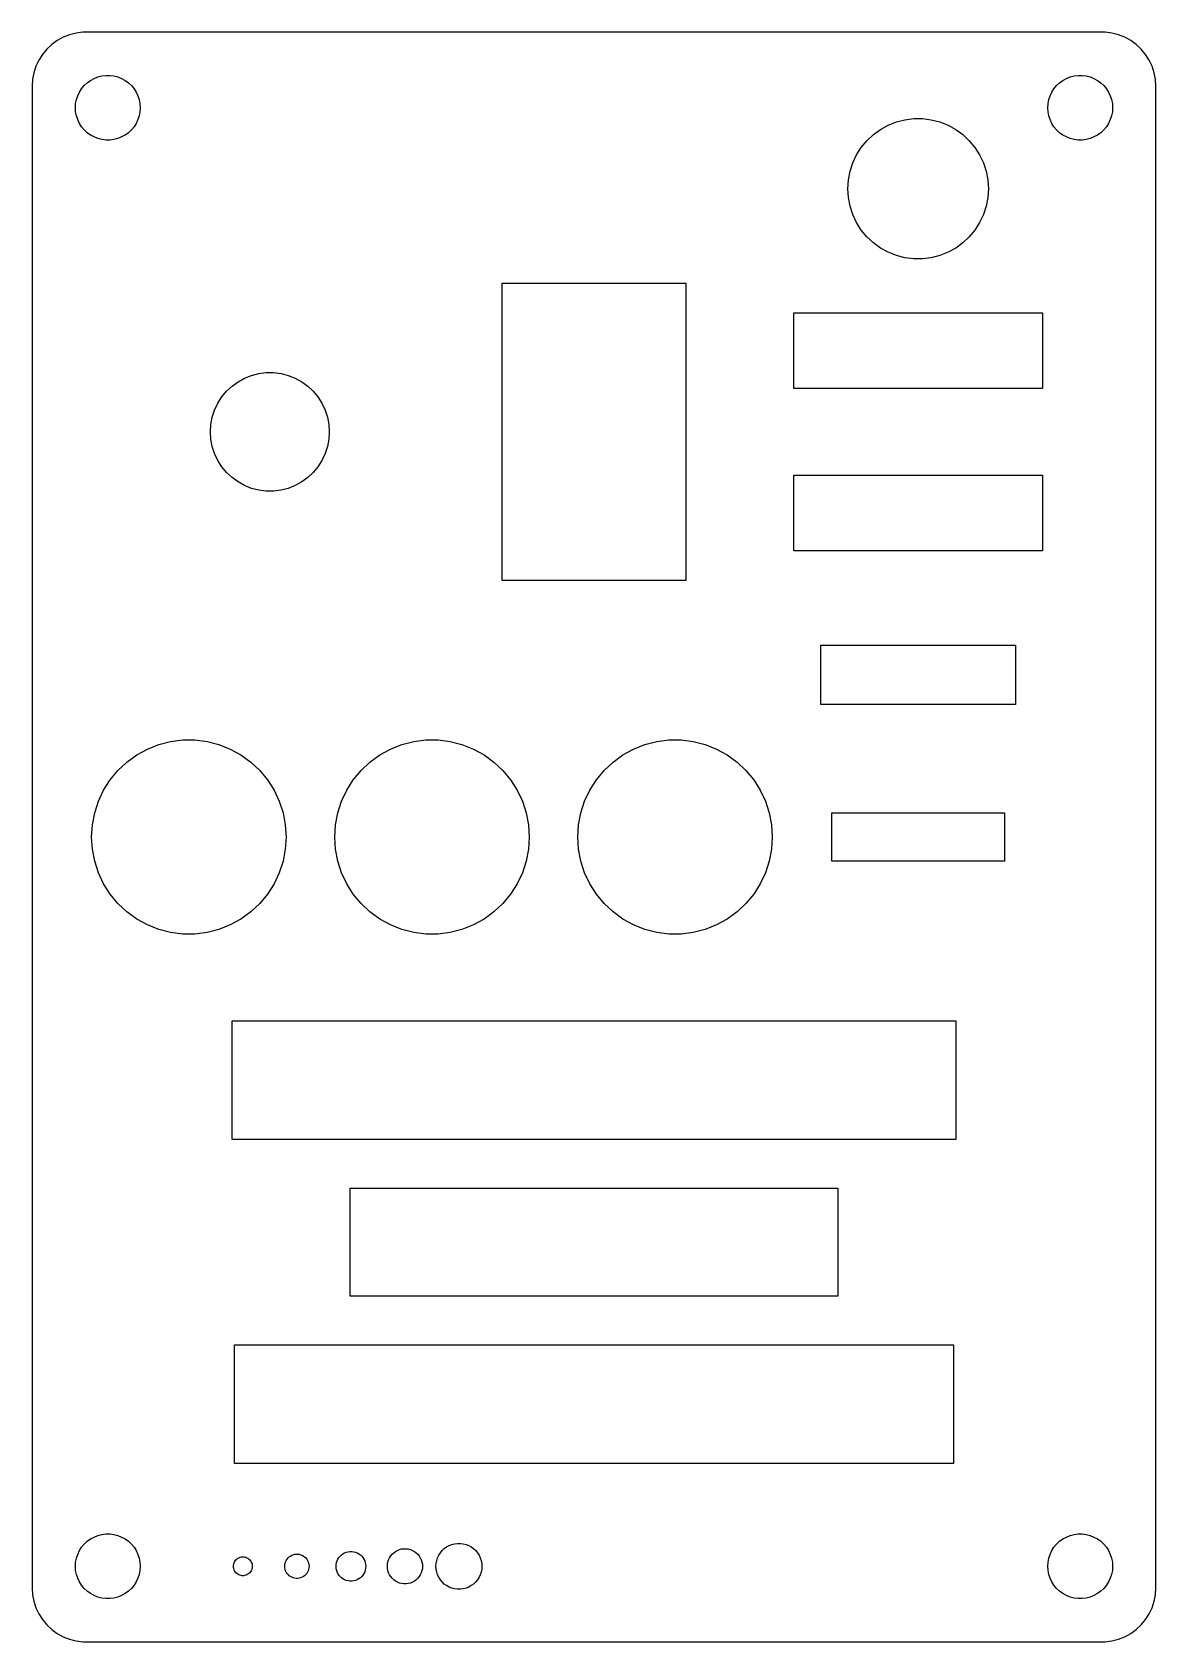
# Model space of a CAD drawing. Header units: metres. Extents: x -52 to 52, y -74 to 3413.
# Drawn here: x -52 to 52, y 3264.5 to 3413.5 of the extents above; entities that cross this region are included whole.
import ezdxf

# ---------------------------------------------------------------- set-up
doc = ezdxf.new("R2010")
doc.units = ezdxf.units.M

msp = doc.modelspace()

# ---------------------------------------------------------------- linework, layer by layer
for p, q in [((-48.5451, 3413.26), (-49.1289, 3413.02)), ((-47.9369, 3413.41), (-48.5451, 3413.26)), ((-47.3139, 3413.49), (-47.9369, 3413.41)), ((47.3139, 3413.49), (-47.3139, 3413.49)), ((47.9369, 3413.41), (47.3139, 3413.49)), ((48.5451, 3413.26), (47.9369, 3413.41)), ((49.1289, 3413.02), (48.5451, 3413.26)), ((-50.6448, 3411.92), (-51.0451, 3411.44)), ((-50.1871, 3412.35), (-50.6448, 3411.92)), ((-49.6791, 3412.72), (-50.1871, 3412.35)), ((-49.1289, 3413.02), (-49.6791, 3412.72)), ((49.6791, 3412.72), (49.1289, 3413.02)), ((50.1871, 3412.35), (49.6791, 3412.72)), ((50.6448, 3411.92), (50.1871, 3412.35)), ((51.0451, 3411.44), (50.6448, 3411.92)), ((-51.6489, 3410.34), (-51.8429, 3409.74)), ((-51.3815, 3410.91), (-51.6489, 3410.34)), ((-51.0451, 3411.44), (-51.3815, 3410.91)), ((51.3815, 3410.91), (51.0451, 3411.44)), ((51.6489, 3410.34), (51.3815, 3410.91)), ((51.8429, 3409.74), (51.6489, 3410.34)), ((-51.9606, 3409.13), (-52, 3408.5)), ((-51.8429, 3409.74), (-51.9606, 3409.13)), ((-47.1869, 3408.55), (-46.9123, 3408.81)), ((-46.9123, 3408.81), (-46.6075, 3409.03)), ((-46.6075, 3409.03), (-46.2773, 3409.21)), ((-46.2773, 3409.21), (-45.927, 3409.35)), ((-45.927, 3409.35), (-45.5621, 3409.45)), ((-45.5621, 3409.45), (-45.1884, 3409.49)), ((-45.1884, 3409.49), (-44.8116, 3409.49)), ((-44.8116, 3409.49), (-44.4379, 3409.45)), ((-44.4379, 3409.45), (-44.0729, 3409.35)), ((-44.0729, 3409.35), (-43.7227, 3409.21)), ((-43.7227, 3409.21), (-43.3925, 3409.03)), ((-43.3925, 3409.03), (-43.0877, 3408.81)), ((-43.0877, 3408.81), (-42.8131, 3408.55)), ((42.8131, 3408.55), (43.0877, 3408.81)), ((43.0877, 3408.81), (43.3925, 3409.03)), ((43.3925, 3409.03), (43.7227, 3409.21)), ((43.7227, 3409.21), (44.0729, 3409.35)), ((44.0729, 3409.35), (44.4379, 3409.45)), ((44.4379, 3409.45), (44.8116, 3409.49)), ((44.8116, 3409.49), (45.1884, 3409.49)), ((45.1884, 3409.49), (45.5621, 3409.45)), ((45.5621, 3409.45), (45.927, 3409.35)), ((45.927, 3409.35), (46.2773, 3409.21)), ((46.2773, 3409.21), (46.6075, 3409.03)), ((46.6075, 3409.03), (46.9123, 3408.81)), ((46.9123, 3408.81), (47.1869, 3408.55)), ((51.9606, 3409.13), (51.8429, 3409.74)), ((52, 3408.5), (51.9606, 3409.13)), ((-52, 3408.5), (-52, 3269.5)), ((-47.9763, 3406.88), (-47.9057, 3407.25)), ((-47.9057, 3407.25), (-47.7893, 3407.6)), ((-47.7893, 3407.6), (-47.6289, 3407.95)), ((-47.6289, 3407.95), (-47.427, 3408.26)), ((-47.427, 3408.26), (-47.1869, 3408.55)), ((-42.8131, 3408.55), (-42.5729, 3408.26)), ((-42.5729, 3408.26), (-42.3711, 3407.95)), ((-42.3711, 3407.95), (-42.2107, 3407.6)), ((-42.2107, 3407.6), (-42.0942, 3407.25)), ((-42.0942, 3407.25), (-42.0237, 3406.88)), ((42.0237, 3406.88), (42.0942, 3407.25)), ((42.0942, 3407.25), (42.2107, 3407.6)), ((42.2107, 3407.6), (42.3711, 3407.95)), ((42.3711, 3407.95), (42.5729, 3408.26)), ((42.5729, 3408.26), (42.8131, 3408.55)), ((47.1869, 3408.55), (47.427, 3408.26)), ((47.427, 3408.26), (47.6289, 3407.95)), ((47.6289, 3407.95), (47.7893, 3407.6)), ((47.7893, 3407.6), (47.9057, 3407.25)), ((47.9057, 3407.25), (47.9763, 3406.88)), ((52, 3269.5), (52, 3408.5)), ((-48, 3406.5), (-47.9763, 3406.88)), ((-47.9763, 3406.12), (-48, 3406.5)), ((-47.9057, 3405.75), (-47.9763, 3406.12)), ((-47.7893, 3405.4), (-47.9057, 3405.75)), ((-42.0942, 3405.75), (-42.2107, 3405.4)), ((-42.0237, 3406.12), (-42.0942, 3405.75)), ((-42.0237, 3406.88), (-42, 3406.5)), ((-42, 3406.5), (-42.0237, 3406.12)), ((42, 3406.5), (42.0237, 3406.88)), ((42.0237, 3406.12), (42, 3406.5)), ((42.0942, 3405.75), (42.0237, 3406.12)), ((42.2107, 3405.4), (42.0942, 3405.75)), ((47.9057, 3405.75), (47.7893, 3405.4)), ((47.9763, 3406.12), (47.9057, 3405.75)), ((47.9763, 3406.88), (48, 3406.5)), ((48, 3406.5), (47.9763, 3406.12)), ((-47.6289, 3405.05), (-47.7893, 3405.4)), ((-47.427, 3404.74), (-47.6289, 3405.05)), ((-47.1869, 3404.45), (-47.427, 3404.74)), ((-46.9123, 3404.19), (-47.1869, 3404.45)), ((-42.8131, 3404.45), (-43.0877, 3404.19)), ((-42.5729, 3404.74), (-42.8131, 3404.45)), ((-42.3711, 3405.05), (-42.5729, 3404.74)), ((-42.2107, 3405.4), (-42.3711, 3405.05)), ((25.8567, 3404.01), (26.5171, 3404.49)), ((26.5171, 3404.49), (27.2324, 3404.88)), ((27.2324, 3404.88), (27.9914, 3405.18)), ((27.9914, 3405.18), (28.782, 3405.38)), ((28.782, 3405.38), (29.5919, 3405.49)), ((29.5919, 3405.49), (30.4081, 3405.49)), ((30.4081, 3405.49), (31.218, 3405.38)), ((31.218, 3405.38), (32.0086, 3405.18)), ((32.0086, 3405.18), (32.7676, 3404.88)), ((32.7676, 3404.88), (33.4829, 3404.49)), ((33.4829, 3404.49), (34.1432, 3404.01)), ((42.3711, 3405.05), (42.2107, 3405.4)), ((42.5729, 3404.74), (42.3711, 3405.05)), ((42.8131, 3404.45), (42.5729, 3404.74)), ((43.0877, 3404.19), (42.8131, 3404.45)), ((47.1869, 3404.45), (46.9123, 3404.19)), ((47.427, 3404.74), (47.1869, 3404.45)), ((47.6289, 3405.05), (47.427, 3404.74)), ((47.7893, 3405.4), (47.6289, 3405.05)), ((-46.6075, 3403.97), (-46.9123, 3404.19)), ((-46.2773, 3403.79), (-46.6075, 3403.97)), ((-45.927, 3403.65), (-46.2773, 3403.79)), ((-45.5621, 3403.55), (-45.927, 3403.65)), ((-45.1884, 3403.51), (-45.5621, 3403.55)), ((-44.8116, 3403.51), (-45.1884, 3403.51)), ((-44.4379, 3403.55), (-44.8116, 3403.51)), ((-44.0729, 3403.65), (-44.4379, 3403.55)), ((-43.7227, 3403.79), (-44.0729, 3403.65)), ((-43.3925, 3403.97), (-43.7227, 3403.79)), ((-43.0877, 3404.19), (-43.3925, 3403.97)), ((24.304, 3402.13), (24.7414, 3402.82)), ((24.7414, 3402.82), (25.2617, 3403.45)), ((25.2617, 3403.45), (25.8567, 3404.01)), ((34.1432, 3404.01), (34.7383, 3403.45)), ((34.7383, 3403.45), (35.2586, 3402.82)), ((35.2586, 3402.82), (35.696, 3402.13)), ((43.3925, 3403.97), (43.0877, 3404.19)), ((43.7227, 3403.79), (43.3925, 3403.97)), ((44.0729, 3403.65), (43.7227, 3403.79)), ((44.4379, 3403.55), (44.0729, 3403.65)), ((44.8116, 3403.51), (44.4379, 3403.55)), ((45.1884, 3403.51), (44.8116, 3403.51)), ((45.5621, 3403.55), (45.1884, 3403.51)), ((45.927, 3403.65), (45.5621, 3403.55)), ((46.2773, 3403.79), (45.927, 3403.65)), ((46.6075, 3403.97), (46.2773, 3403.79)), ((46.9123, 3404.19), (46.6075, 3403.97)), ((23.7042, 3400.62), (23.9565, 3401.39)), ((23.9565, 3401.39), (24.304, 3402.13)), ((35.696, 3402.13), (36.0435, 3401.39)), ((36.0435, 3401.39), (36.2958, 3400.62)), ((23.5, 3399), (23.5513, 3399.81)), ((23.5513, 3399.81), (23.7042, 3400.62)), ((36.2958, 3400.62), (36.4487, 3399.81)), ((36.4487, 3399.81), (36.5, 3399)), ((23.5513, 3398.19), (23.5, 3399)), ((36.5, 3399), (36.4487, 3398.19)), ((23.7042, 3397.38), (23.5513, 3398.19)), ((23.9565, 3396.61), (23.7042, 3397.38)), ((36.2958, 3397.38), (36.0435, 3396.61)), ((36.4487, 3398.19), (36.2958, 3397.38)), ((24.304, 3395.87), (23.9565, 3396.61)), ((24.7414, 3395.18), (24.304, 3395.87)), ((35.696, 3395.87), (35.2586, 3395.18)), ((36.0435, 3396.61), (35.696, 3395.87)), ((25.2617, 3394.55), (24.7414, 3395.18)), ((25.8567, 3393.99), (25.2617, 3394.55)), ((26.5171, 3393.51), (25.8567, 3393.99)), ((34.1432, 3393.99), (33.4829, 3393.51)), ((34.7383, 3394.55), (34.1432, 3393.99)), ((35.2586, 3395.18), (34.7383, 3394.55)), ((27.2324, 3393.12), (26.5171, 3393.51)), ((27.9914, 3392.82), (27.2324, 3393.12)), ((28.782, 3392.62), (27.9914, 3392.82)), ((29.5919, 3392.51), (28.782, 3392.62)), ((30.4081, 3392.51), (29.5919, 3392.51)), ((31.218, 3392.62), (30.4081, 3392.51)), ((32.0086, 3392.82), (31.218, 3392.62)), ((32.7676, 3393.12), (32.0086, 3392.82)), ((33.4829, 3393.51), (32.7676, 3393.12)), ((-8.5, 3362.75), (-8.5, 3390.25)), ((-8.5, 3390.25), (8.5, 3390.25)), ((8.5, 3390.25), (8.5, 3362.75)), ((18.5, 3380.5), (18.5, 3387.5)), ((18.5, 3387.5), (41.5, 3387.5)), ((41.5, 3387.5), (41.5, 3380.5)), ((-31.6996, 3381.73), (-31.0306, 3381.9)), ((-31.0306, 3381.9), (-30.3453, 3381.99)), ((-30.3453, 3381.99), (-29.6546, 3381.99)), ((-29.6546, 3381.99), (-28.9694, 3381.9)), ((-28.9694, 3381.9), (-28.3004, 3381.73)), ((-34.0093, 3380.26), (-33.5058, 3380.74)), ((-33.5058, 3380.74), (-32.947, 3381.14)), ((-32.947, 3381.14), (-32.3418, 3381.48)), ((-32.3418, 3381.48), (-31.6996, 3381.73)), ((-28.3004, 3381.73), (-27.6582, 3381.48)), ((-27.6582, 3381.48), (-27.0529, 3381.14)), ((-27.0529, 3381.14), (-26.4942, 3380.74)), ((-26.4942, 3380.74), (-25.9907, 3380.26)), ((41.5, 3380.5), (18.5, 3380.5)), ((-35.1138, 3378.52), (-34.8197, 3379.15)), ((-34.8197, 3379.15), (-34.4496, 3379.73)), ((-34.4496, 3379.73), (-34.0093, 3380.26)), ((-25.9907, 3380.26), (-25.5504, 3379.73)), ((-25.5504, 3379.73), (-25.1803, 3379.15)), ((-25.1803, 3379.15), (-24.8862, 3378.52)), ((-35.4566, 3377.19), (-35.3272, 3377.87)), ((-35.3272, 3377.87), (-35.1138, 3378.52)), ((-24.8862, 3378.52), (-24.6728, 3377.87)), ((-24.6728, 3377.87), (-24.5434, 3377.19)), ((-35.5, 3376.5), (-35.4566, 3377.19)), ((-35.4566, 3375.81), (-35.5, 3376.5)), ((-24.5434, 3377.19), (-24.5, 3376.5)), ((-24.5, 3376.5), (-24.5434, 3375.81)), ((-35.3272, 3375.13), (-35.4566, 3375.81)), ((-35.1138, 3374.48), (-35.3272, 3375.13)), ((-34.8197, 3373.85), (-35.1138, 3374.48)), ((-24.8862, 3374.48), (-25.1803, 3373.85)), ((-24.6728, 3375.13), (-24.8862, 3374.48)), ((-24.5434, 3375.81), (-24.6728, 3375.13)), ((-34.4496, 3373.27), (-34.8197, 3373.85)), ((-34.0093, 3372.73), (-34.4496, 3373.27)), ((-25.5504, 3373.27), (-25.9907, 3372.73)), ((-25.1803, 3373.85), (-25.5504, 3373.27)), ((-33.5058, 3372.26), (-34.0093, 3372.73)), ((-32.947, 3371.86), (-33.5058, 3372.26)), ((-32.3418, 3371.52), (-32.947, 3371.86)), ((-31.6996, 3371.27), (-32.3418, 3371.52)), ((-27.6582, 3371.52), (-28.3004, 3371.27)), ((-27.0529, 3371.86), (-27.6582, 3371.52)), ((-26.4942, 3372.26), (-27.0529, 3371.86)), ((-25.9907, 3372.73), (-26.4942, 3372.26)), ((18.5, 3365.5), (18.5, 3372.5)), ((18.5, 3372.5), (41.5, 3372.5)), ((41.5, 3372.5), (41.5, 3365.5)), ((-31.0306, 3371.1), (-31.6996, 3371.27)), ((-30.3453, 3371.01), (-31.0306, 3371.1)), ((-29.6546, 3371.01), (-30.3453, 3371.01)), ((-28.9694, 3371.1), (-29.6546, 3371.01)), ((-28.3004, 3371.27), (-28.9694, 3371.1)), ((41.5, 3365.5), (18.5, 3365.5)), ((8.5, 3362.75), (-8.5, 3362.75)), ((21, 3351.25), (21, 3356.75)), ((21, 3356.75), (39, 3356.75)), ((39, 3356.75), (39, 3351.25)), ((39, 3351.25), (21, 3351.25)), ((-40.2811, 3347.56), (-39.1864, 3347.84)), ((-39.1864, 3347.84), (-38.0651, 3347.98)), ((-38.0651, 3347.98), (-36.9349, 3347.98)), ((-36.9349, 3347.98), (-35.8136, 3347.84)), ((-35.8136, 3347.84), (-34.7188, 3347.56)), ((-17.7811, 3347.56), (-16.6864, 3347.84)), ((-16.6864, 3347.84), (-15.5651, 3347.98)), ((-15.5651, 3347.98), (-14.4349, 3347.98)), ((-14.4349, 3347.98), (-13.3136, 3347.84)), ((-13.3136, 3347.84), (-12.2188, 3347.56)), ((4.71884, 3347.56), (5.81357, 3347.84)), ((5.81357, 3347.84), (6.93488, 3347.98)), ((6.93488, 3347.98), (8.06511, 3347.98)), ((8.06511, 3347.98), (9.18642, 3347.84)), ((9.18642, 3347.84), (10.2811, 3347.56)), ((-43.2368, 3345.93), (-42.3224, 3346.6)), ((-42.3224, 3346.6), (-41.332, 3347.14)), ((-41.332, 3347.14), (-40.2811, 3347.56)), ((-34.7188, 3347.56), (-33.668, 3347.14)), ((-33.668, 3347.14), (-32.6776, 3346.6)), ((-32.6776, 3346.6), (-31.7632, 3345.93)), ((-20.7368, 3345.93), (-19.8224, 3346.6)), ((-19.8224, 3346.6), (-18.832, 3347.14)), ((-18.832, 3347.14), (-17.7811, 3347.56)), ((-12.2188, 3347.56), (-11.168, 3347.14)), ((-11.168, 3347.14), (-10.1776, 3346.6)), ((-10.1776, 3346.6), (-9.26318, 3345.93)), ((1.76318, 3345.93), (2.67755, 3346.6)), ((2.67755, 3346.6), (3.66798, 3347.14)), ((3.66798, 3347.14), (4.71884, 3347.56)), ((10.2811, 3347.56), (11.332, 3347.14)), ((11.332, 3347.14), (12.3224, 3346.6)), ((12.3224, 3346.6), (13.2368, 3345.93)), ((-44.7811, 3344.29), (-44.0607, 3345.16)), ((-44.0607, 3345.16), (-43.2368, 3345.93)), ((-31.7632, 3345.93), (-30.9393, 3345.16)), ((-30.9393, 3345.16), (-30.2188, 3344.29)), ((-22.2811, 3344.29), (-21.5607, 3345.16)), ((-21.5607, 3345.16), (-20.7368, 3345.93)), ((-9.26318, 3345.93), (-8.43927, 3345.16)), ((-8.43927, 3345.16), (-7.71884, 3344.29)), ((0.21884, 3344.29), (0.93927, 3345.16)), ((0.93927, 3345.16), (1.76318, 3345.93)), ((13.2368, 3345.93), (14.0607, 3345.16)), ((14.0607, 3345.16), (14.7811, 3344.29)), ((-45.868, 3342.31), (-45.3867, 3343.34)), ((-45.3867, 3343.34), (-44.7811, 3344.29)), ((-30.2188, 3344.29), (-29.6132, 3343.34)), ((-29.6132, 3343.34), (-29.132, 3342.31)), ((-23.368, 3342.31), (-22.8867, 3343.34)), ((-22.8867, 3343.34), (-22.2811, 3344.29)), ((-7.71884, 3344.29), (-7.11324, 3343.34)), ((-7.11324, 3343.34), (-6.632, 3342.31)), ((-0.86798, 3342.31), (-0.38675, 3343.34)), ((-0.38675, 3343.34), (0.21884, 3344.29)), ((14.7811, 3344.29), (15.3867, 3343.34)), ((15.3867, 3343.34), (15.868, 3342.31)), ((-46.2172, 3341.24), (-45.868, 3342.31)), ((-29.132, 3342.31), (-28.7827, 3341.24)), ((-23.7172, 3341.24), (-23.368, 3342.31)), ((-6.632, 3342.31), (-6.28275, 3341.24)), ((-1.21724, 3341.24), (-0.86798, 3342.31)), ((15.868, 3342.31), (16.2172, 3341.24)), ((-46.429, 3340.13), (-46.2172, 3341.24)), ((-28.7827, 3341.24), (-28.571, 3340.13)), ((-23.929, 3340.13), (-23.7172, 3341.24)), ((-6.28275, 3341.24), (-6.07095, 3340.13)), ((-1.42903, 3340.13), (-1.21724, 3341.24)), ((16.2172, 3341.24), (16.429, 3340.13)), ((22, 3336.75), (22, 3341.25)), ((22, 3341.25), (38, 3341.25)), ((38, 3341.25), (38, 3336.75)), ((-46.5, 3339), (-46.429, 3340.13)), ((-46.429, 3337.87), (-46.5, 3339)), ((-28.571, 3340.13), (-28.5, 3339)), ((-28.5, 3339), (-28.571, 3337.87)), ((-24, 3339), (-23.929, 3340.13)), ((-23.929, 3337.87), (-24, 3339)), ((-6.07095, 3340.13), (-6, 3339)), ((-6, 3339), (-6.07095, 3337.87)), ((-1.5, 3339), (-1.42903, 3340.13)), ((-1.42903, 3337.87), (-1.5, 3339)), ((16.429, 3340.13), (16.5, 3339)), ((16.5, 3339), (16.429, 3337.87)), ((-46.2172, 3336.76), (-46.429, 3337.87)), ((-28.571, 3337.87), (-28.7827, 3336.76)), ((-23.7172, 3336.76), (-23.929, 3337.87)), ((-6.07095, 3337.87), (-6.28275, 3336.76)), ((-1.21724, 3336.76), (-1.42903, 3337.87)), ((16.429, 3337.87), (16.2172, 3336.76)), ((-45.868, 3335.69), (-46.2172, 3336.76)), ((-45.3867, 3334.66), (-45.868, 3335.69)), ((-29.132, 3335.69), (-29.6132, 3334.66)), ((-28.7827, 3336.76), (-29.132, 3335.69)), ((-23.368, 3335.69), (-23.7172, 3336.76)), ((-22.8867, 3334.66), (-23.368, 3335.69)), ((-6.632, 3335.69), (-7.11324, 3334.66)), ((-6.28275, 3336.76), (-6.632, 3335.69)), ((-0.86798, 3335.69), (-1.21724, 3336.76)), ((-0.38675, 3334.66), (-0.86798, 3335.69)), ((15.868, 3335.69), (15.3867, 3334.66)), ((16.2172, 3336.76), (15.868, 3335.69)), ((38, 3336.75), (22, 3336.75)), ((-44.7811, 3333.71), (-45.3867, 3334.66)), ((-29.6132, 3334.66), (-30.2188, 3333.71)), ((-22.2811, 3333.71), (-22.8867, 3334.66)), ((-7.11324, 3334.66), (-7.71884, 3333.71)), ((0.21884, 3333.71), (-0.38675, 3334.66)), ((15.3867, 3334.66), (14.7811, 3333.71)), ((-44.0607, 3332.84), (-44.7811, 3333.71)), ((-43.2368, 3332.07), (-44.0607, 3332.84)), ((-30.9393, 3332.84), (-31.7632, 3332.07)), ((-30.2188, 3333.71), (-30.9393, 3332.84)), ((-21.5607, 3332.84), (-22.2811, 3333.71)), ((-20.7368, 3332.07), (-21.5607, 3332.84)), ((-8.43927, 3332.84), (-9.26318, 3332.07)), ((-7.71884, 3333.71), (-8.43927, 3332.84)), ((0.93927, 3332.84), (0.21884, 3333.71)), ((1.76318, 3332.07), (0.93927, 3332.84)), ((14.0607, 3332.84), (13.2368, 3332.07)), ((14.7811, 3333.71), (14.0607, 3332.84)), ((-42.3224, 3331.4), (-43.2368, 3332.07)), ((-41.332, 3330.86), (-42.3224, 3331.4)), ((-32.6776, 3331.4), (-33.668, 3330.86)), ((-31.7632, 3332.07), (-32.6776, 3331.4)), ((-19.8224, 3331.4), (-20.7368, 3332.07)), ((-18.832, 3330.86), (-19.8224, 3331.4)), ((-10.1776, 3331.4), (-11.168, 3330.86)), ((-9.26318, 3332.07), (-10.1776, 3331.4)), ((2.67755, 3331.4), (1.76318, 3332.07)), ((3.66798, 3330.86), (2.67755, 3331.4)), ((12.3224, 3331.4), (11.332, 3330.86)), ((13.2368, 3332.07), (12.3224, 3331.4)), ((-40.2811, 3330.44), (-41.332, 3330.86)), ((-39.1864, 3330.16), (-40.2811, 3330.44)), ((-38.0651, 3330.02), (-39.1864, 3330.16)), ((-36.9349, 3330.02), (-38.0651, 3330.02)), ((-35.8136, 3330.16), (-36.9349, 3330.02)), ((-34.7188, 3330.44), (-35.8136, 3330.16)), ((-33.668, 3330.86), (-34.7188, 3330.44)), ((-17.7811, 3330.44), (-18.832, 3330.86)), ((-16.6864, 3330.16), (-17.7811, 3330.44)), ((-15.5651, 3330.02), (-16.6864, 3330.16)), ((-14.4349, 3330.02), (-15.5651, 3330.02)), ((-13.3136, 3330.16), (-14.4349, 3330.02)), ((-12.2188, 3330.44), (-13.3136, 3330.16)), ((-11.168, 3330.86), (-12.2188, 3330.44)), ((4.71884, 3330.44), (3.66798, 3330.86)), ((5.81357, 3330.16), (4.71884, 3330.44)), ((6.93488, 3330.02), (5.81357, 3330.16)), ((8.06511, 3330.02), (6.93488, 3330.02)), ((9.18642, 3330.16), (8.06511, 3330.02)), ((10.2811, 3330.44), (9.18642, 3330.16)), ((11.332, 3330.86), (10.2811, 3330.44)), ((-33.4889, 3311), (-33.4889, 3322)), ((-33.4889, 3322), (33.4889, 3322)), ((33.4889, 3322), (33.4889, 3311)), ((33.4889, 3311), (-33.4889, 3311)), ((-22.5769, 3296.5), (-22.5769, 3306.5)), ((-22.5769, 3306.5), (22.5769, 3306.5)), ((22.5769, 3306.5), (22.5769, 3296.5)), ((22.5769, 3296.5), (-22.5769, 3296.5)), ((-33.27, 3281), (-33.27, 3292)), ((-33.27, 3292), (33.27, 3292)), ((33.27, 3292), (33.27, 3281)), ((33.27, 3281), (-33.27, 3281)), ((-47.6289, 3272.95), (-47.427, 3273.26)), ((-47.427, 3273.26), (-47.1869, 3273.55)), ((-47.1869, 3273.55), (-46.9123, 3273.81)), ((-46.9123, 3273.81), (-46.6075, 3274.03)), ((-46.6075, 3274.03), (-46.2773, 3274.21)), ((-46.2773, 3274.21), (-45.927, 3274.35)), ((-45.927, 3274.35), (-45.5621, 3274.45)), ((-45.5621, 3274.45), (-45.1884, 3274.49)), ((-45.1884, 3274.49), (-44.8116, 3274.49)), ((-44.8116, 3274.49), (-44.4379, 3274.45)), ((-44.4379, 3274.45), (-44.0729, 3274.35)), ((-44.0729, 3274.35), (-43.7227, 3274.21)), ((-43.7227, 3274.21), (-43.3925, 3274.03)), ((-43.3925, 3274.03), (-43.0877, 3273.81)), ((-43.0877, 3273.81), (-42.8131, 3273.55)), ((-42.8131, 3273.55), (-42.5729, 3273.26)), ((-42.5729, 3273.26), (-42.3711, 3272.95)), ((-18.0022, 3273.05), (-17.8045, 3273.1)), ((-17.8045, 3273.1), (-17.602, 3273.12)), ((-17.602, 3273.12), (-17.398, 3273.12)), ((-17.398, 3273.12), (-17.1955, 3273.1)), ((-17.1955, 3273.1), (-16.9978, 3273.05)), ((-14.0491, 3272.95), (-13.8545, 3273.14)), ((-13.8545, 3273.14), (-13.6386, 3273.29)), ((-13.6386, 3273.29), (-13.4048, 3273.42)), ((-13.4048, 3273.42), (-13.1566, 3273.52)), ((-13.1566, 3273.52), (-12.8982, 3273.59)), ((-12.8982, 3273.59), (-12.6334, 3273.62)), ((-12.6334, 3273.62), (-12.3666, 3273.62)), ((-12.3666, 3273.62), (-12.1018, 3273.59)), ((-12.1018, 3273.59), (-11.8433, 3273.52)), ((-11.8433, 3273.52), (-11.5952, 3273.42)), ((-11.5952, 3273.42), (-11.3614, 3273.29)), ((-11.3614, 3273.29), (-11.1455, 3273.14)), ((-11.1455, 3273.14), (-10.9509, 3272.95)), ((42.3711, 3272.95), (42.5729, 3273.26)), ((42.5729, 3273.26), (42.8131, 3273.55)), ((42.8131, 3273.55), (43.0877, 3273.81)), ((43.0877, 3273.81), (43.3925, 3274.03)), ((43.3925, 3274.03), (43.7227, 3274.21)), ((43.7227, 3274.21), (44.0729, 3274.35)), ((44.0729, 3274.35), (44.4379, 3274.45)), ((44.4379, 3274.45), (44.8116, 3274.49)), ((44.8116, 3274.49), (45.1884, 3274.49)), ((45.1884, 3274.49), (45.5621, 3274.45)), ((45.5621, 3274.45), (45.927, 3274.35)), ((45.927, 3274.35), (46.2773, 3274.21)), ((46.2773, 3274.21), (46.6075, 3274.03)), ((46.6075, 3274.03), (46.9123, 3273.81)), ((46.9123, 3273.81), (47.1869, 3273.55)), ((47.1869, 3273.55), (47.427, 3273.26)), ((47.427, 3273.26), (47.6289, 3272.95)), ((-48, 3271.5), (-47.9763, 3271.88)), ((-47.9763, 3271.88), (-47.9057, 3272.25)), ((-47.9057, 3272.25), (-47.7893, 3272.6)), ((-47.7893, 3272.6), (-47.6289, 3272.95)), ((-42.3711, 3272.95), (-42.2107, 3272.6)), ((-42.2107, 3272.6), (-42.0942, 3272.25)), ((-42.0942, 3272.25), (-42.0237, 3271.88)), ((-42.0237, 3271.88), (-42, 3271.5)), ((-33.375, 3271.5), (-33.3681, 3271.61)), ((-33.3681, 3271.61), (-33.3475, 3271.72)), ((-33.3475, 3271.72), (-33.3136, 3271.82)), ((-33.3136, 3271.82), (-33.2668, 3271.92)), ((-33.2668, 3271.92), (-33.2079, 3272.01)), ((-33.2079, 3272.01), (-33.1378, 3272.1)), ((-33.1378, 3272.1), (-33.0577, 3272.17)), ((-33.0577, 3272.17), (-32.9688, 3272.24)), ((-32.9688, 3272.24), (-32.8726, 3272.29)), ((-32.8726, 3272.29), (-32.7704, 3272.33)), ((-32.7704, 3272.33), (-32.664, 3272.36)), ((-32.664, 3272.36), (-32.5549, 3272.37)), ((-32.5549, 3272.37), (-32.4451, 3272.37)), ((-32.4451, 3272.37), (-32.336, 3272.36)), ((-32.336, 3272.36), (-32.2296, 3272.33)), ((-32.2296, 3272.33), (-32.1274, 3272.29)), ((-32.1274, 3272.29), (-32.0311, 3272.24)), ((-32.0311, 3272.24), (-31.9422, 3272.17)), ((-31.9422, 3272.17), (-31.8622, 3272.1)), ((-31.8622, 3272.1), (-31.7921, 3272.01)), ((-31.7921, 3272.01), (-31.7332, 3271.92)), ((-31.7332, 3271.92), (-31.6864, 3271.82)), ((-31.6864, 3271.82), (-31.6525, 3271.72)), ((-31.6525, 3271.72), (-31.6319, 3271.61)), ((-31.6319, 3271.61), (-31.625, 3271.5)), ((-28.625, 3271.5), (-28.6161, 3271.64)), ((-28.6161, 3271.64), (-28.5896, 3271.78)), ((-28.5896, 3271.78), (-28.546, 3271.91)), ((-28.546, 3271.91), (-28.4858, 3272.04)), ((-28.4858, 3272.04), (-28.4101, 3272.16)), ((-28.4101, 3272.16), (-28.3201, 3272.27)), ((-28.3201, 3272.27), (-28.2171, 3272.37)), ((-28.2171, 3272.37), (-28.1028, 3272.45)), ((-28.1028, 3272.45), (-27.979, 3272.52)), ((-27.979, 3272.52), (-27.8476, 3272.57)), ((-27.8476, 3272.57), (-27.7108, 3272.61)), ((-27.7108, 3272.61), (-27.5706, 3272.62)), ((-27.5706, 3272.62), (-27.4294, 3272.62)), ((-27.4294, 3272.62), (-27.2892, 3272.61)), ((-27.2892, 3272.61), (-27.1523, 3272.57)), ((-27.1523, 3272.57), (-27.021, 3272.52)), ((-27.021, 3272.52), (-26.8972, 3272.45)), ((-26.8972, 3272.45), (-26.7829, 3272.37)), ((-26.7829, 3272.37), (-26.6799, 3272.27)), ((-26.6799, 3272.27), (-26.5898, 3272.16)), ((-26.5898, 3272.16), (-26.5141, 3272.04)), ((-26.5141, 3272.04), (-26.454, 3271.91)), ((-26.454, 3271.91), (-26.4103, 3271.78)), ((-26.4103, 3271.78), (-26.3839, 3271.64)), ((-26.3839, 3271.64), (-26.375, 3271.5)), ((-23.875, 3271.5), (-23.8642, 3271.67)), ((-23.8642, 3271.67), (-23.8318, 3271.84)), ((-23.8318, 3271.84), (-23.7784, 3272.01)), ((-23.7784, 3272.01), (-23.7049, 3272.16)), ((-23.7049, 3272.16), (-23.6124, 3272.31)), ((-23.6124, 3272.31), (-23.5023, 3272.44)), ((-23.5023, 3272.44), (-23.3764, 3272.56)), ((-23.3764, 3272.56), (-23.2368, 3272.66)), ((-23.2368, 3272.66), (-23.0854, 3272.74)), ((-23.0854, 3272.74), (-22.9249, 3272.81)), ((-22.9249, 3272.81), (-22.7576, 3272.85)), ((-22.7576, 3272.85), (-22.5863, 3272.87)), ((-22.5863, 3272.87), (-22.4137, 3272.87)), ((-22.4137, 3272.87), (-22.2423, 3272.85)), ((-22.2423, 3272.85), (-22.0751, 3272.81)), ((-22.0751, 3272.81), (-21.9146, 3272.74)), ((-21.9146, 3272.74), (-21.7632, 3272.66)), ((-21.7632, 3272.66), (-21.6235, 3272.56)), ((-21.6235, 3272.56), (-21.4977, 3272.44)), ((-21.4977, 3272.44), (-21.3876, 3272.31)), ((-21.3876, 3272.31), (-21.2951, 3272.16)), ((-21.2951, 3272.16), (-21.2216, 3272.01)), ((-21.2216, 3272.01), (-21.1682, 3271.84)), ((-21.1682, 3271.84), (-21.1358, 3271.67)), ((-21.1358, 3271.67), (-21.125, 3271.5)), ((-19.125, 3271.5), (-19.1122, 3271.7)), ((-19.1122, 3271.7), (-19.0739, 3271.9)), ((-19.0739, 3271.9), (-19.0109, 3272.1)), ((-19.0109, 3272.1), (-18.924, 3272.28)), ((-18.924, 3272.28), (-18.8147, 3272.46)), ((-18.8147, 3272.46), (-18.6846, 3272.61)), ((-18.6846, 3272.61), (-18.5358, 3272.75)), ((-18.5358, 3272.75), (-18.3707, 3272.87)), ((-18.3707, 3272.87), (-18.1919, 3272.97)), ((-18.1919, 3272.97), (-18.0022, 3273.05)), ((-16.9978, 3273.05), (-16.8081, 3272.97)), ((-16.8081, 3272.97), (-16.6293, 3272.87)), ((-16.6293, 3272.87), (-16.4642, 3272.75)), ((-16.4642, 3272.75), (-16.3154, 3272.61)), ((-16.3154, 3272.61), (-16.1853, 3272.46)), ((-16.1853, 3272.46), (-16.076, 3272.28)), ((-16.076, 3272.28), (-15.9891, 3272.1)), ((-15.9891, 3272.1), (-15.926, 3271.9)), ((-15.926, 3271.9), (-15.8878, 3271.7)), ((-15.8878, 3271.7), (-15.875, 3271.5)), ((-14.625, 3271.5), (-14.6082, 3271.77)), ((-14.6082, 3271.77), (-14.5582, 3272.03)), ((-14.5582, 3272.03), (-14.4758, 3272.28)), ((-14.4758, 3272.28), (-14.3621, 3272.52)), ((-14.3621, 3272.52), (-14.2191, 3272.75)), ((-14.2191, 3272.75), (-14.0491, 3272.95)), ((-10.9509, 3272.95), (-10.7808, 3272.75)), ((-10.7808, 3272.75), (-10.6378, 3272.52)), ((-10.6378, 3272.52), (-10.5242, 3272.28)), ((-10.5242, 3272.28), (-10.4418, 3272.03)), ((-10.4418, 3272.03), (-10.3918, 3271.77)), ((-10.3918, 3271.77), (-10.375, 3271.5)), ((42, 3271.5), (42.0237, 3271.88)), ((42.0237, 3271.88), (42.0942, 3272.25)), ((42.0942, 3272.25), (42.2107, 3272.6)), ((42.2107, 3272.6), (42.3711, 3272.95)), ((47.6289, 3272.95), (47.7893, 3272.6)), ((47.7893, 3272.6), (47.9057, 3272.25)), ((47.9057, 3272.25), (47.9763, 3271.88)), ((47.9763, 3271.88), (48, 3271.5)), ((-47.9763, 3271.12), (-48, 3271.5)), ((-47.9057, 3270.75), (-47.9763, 3271.12)), ((-47.7893, 3270.4), (-47.9057, 3270.75)), ((-47.6289, 3270.05), (-47.7893, 3270.4)), ((-42.2107, 3270.4), (-42.3711, 3270.05)), ((-42.0942, 3270.75), (-42.2107, 3270.4)), ((-42.0237, 3271.12), (-42.0942, 3270.75)), ((-42, 3271.5), (-42.0237, 3271.12)), ((-33.3681, 3271.39), (-33.375, 3271.5)), ((-33.3475, 3271.28), (-33.3681, 3271.39)), ((-33.3136, 3271.18), (-33.3475, 3271.28)), ((-33.2668, 3271.08), (-33.3136, 3271.18)), ((-33.2079, 3270.99), (-33.2668, 3271.08)), ((-33.1378, 3270.9), (-33.2079, 3270.99)), ((-33.0577, 3270.83), (-33.1378, 3270.9)), ((-32.9688, 3270.76), (-33.0577, 3270.83)), ((-32.8726, 3270.71), (-32.9688, 3270.76)), ((-32.7704, 3270.67), (-32.8726, 3270.71)), ((-32.664, 3270.64), (-32.7704, 3270.67)), ((-32.5549, 3270.63), (-32.664, 3270.64)), ((-32.4451, 3270.63), (-32.5549, 3270.63)), ((-32.336, 3270.64), (-32.4451, 3270.63)), ((-32.2296, 3270.67), (-32.336, 3270.64)), ((-32.1274, 3270.71), (-32.2296, 3270.67)), ((-32.0311, 3270.76), (-32.1274, 3270.71)), ((-31.9422, 3270.83), (-32.0311, 3270.76)), ((-31.8622, 3270.9), (-31.9422, 3270.83)), ((-31.7921, 3270.99), (-31.8622, 3270.9)), ((-31.7332, 3271.08), (-31.7921, 3270.99)), ((-31.6864, 3271.18), (-31.7332, 3271.08)), ((-31.6525, 3271.28), (-31.6864, 3271.18)), ((-31.6319, 3271.39), (-31.6525, 3271.28)), ((-31.625, 3271.5), (-31.6319, 3271.39)), ((-28.6161, 3271.36), (-28.625, 3271.5)), ((-28.5896, 3271.22), (-28.6161, 3271.36)), ((-28.546, 3271.09), (-28.5896, 3271.22)), ((-28.4858, 3270.96), (-28.546, 3271.09)), ((-28.4101, 3270.84), (-28.4858, 3270.96)), ((-28.3201, 3270.73), (-28.4101, 3270.84)), ((-28.2171, 3270.63), (-28.3201, 3270.73)), ((-28.1028, 3270.55), (-28.2171, 3270.63)), ((-27.979, 3270.48), (-28.1028, 3270.55)), ((-27.8476, 3270.43), (-27.979, 3270.48)), ((-27.7108, 3270.39), (-27.8476, 3270.43)), ((-27.5706, 3270.38), (-27.7108, 3270.39)), ((-27.4294, 3270.38), (-27.5706, 3270.38)), ((-27.2892, 3270.39), (-27.4294, 3270.38)), ((-27.1523, 3270.43), (-27.2892, 3270.39)), ((-27.021, 3270.48), (-27.1523, 3270.43)), ((-26.8972, 3270.55), (-27.021, 3270.48)), ((-26.7829, 3270.63), (-26.8972, 3270.55)), ((-26.6799, 3270.73), (-26.7829, 3270.63)), ((-26.5898, 3270.84), (-26.6799, 3270.73)), ((-26.5141, 3270.96), (-26.5898, 3270.84)), ((-26.454, 3271.09), (-26.5141, 3270.96)), ((-26.4103, 3271.22), (-26.454, 3271.09)), ((-26.3839, 3271.36), (-26.4103, 3271.22)), ((-26.375, 3271.5), (-26.3839, 3271.36)), ((-23.8642, 3271.33), (-23.875, 3271.5)), ((-23.8318, 3271.16), (-23.8642, 3271.33)), ((-23.7784, 3270.99), (-23.8318, 3271.16)), ((-23.7049, 3270.84), (-23.7784, 3270.99)), ((-23.6124, 3270.69), (-23.7049, 3270.84)), ((-23.5023, 3270.56), (-23.6124, 3270.69)), ((-23.3764, 3270.44), (-23.5023, 3270.56)), ((-23.2368, 3270.34), (-23.3764, 3270.44)), ((-23.0854, 3270.26), (-23.2368, 3270.34)), ((-22.9249, 3270.19), (-23.0854, 3270.26)), ((-22.7576, 3270.15), (-22.9249, 3270.19)), ((-22.5863, 3270.13), (-22.7576, 3270.15)), ((-22.4137, 3270.13), (-22.5863, 3270.13)), ((-22.2423, 3270.15), (-22.4137, 3270.13)), ((-22.0751, 3270.19), (-22.2423, 3270.15)), ((-21.9146, 3270.26), (-22.0751, 3270.19)), ((-21.7632, 3270.34), (-21.9146, 3270.26)), ((-21.6235, 3270.44), (-21.7632, 3270.34)), ((-21.4977, 3270.56), (-21.6235, 3270.44)), ((-21.3876, 3270.69), (-21.4977, 3270.56)), ((-21.2951, 3270.84), (-21.3876, 3270.69)), ((-21.2216, 3270.99), (-21.2951, 3270.84)), ((-21.1682, 3271.16), (-21.2216, 3270.99)), ((-21.1358, 3271.33), (-21.1682, 3271.16)), ((-21.125, 3271.5), (-21.1358, 3271.33)), ((-19.1122, 3271.3), (-19.125, 3271.5)), ((-19.0739, 3271.1), (-19.1122, 3271.3)), ((-19.0109, 3270.9), (-19.0739, 3271.1)), ((-18.924, 3270.72), (-19.0109, 3270.9)), ((-18.8147, 3270.54), (-18.924, 3270.72)), ((-18.6846, 3270.39), (-18.8147, 3270.54)), ((-18.5358, 3270.25), (-18.6846, 3270.39)), ((-18.3707, 3270.13), (-18.5358, 3270.25)), ((-18.1919, 3270.03), (-18.3707, 3270.13)), ((-16.6293, 3270.13), (-16.8081, 3270.03)), ((-16.4642, 3270.25), (-16.6293, 3270.13)), ((-16.3154, 3270.39), (-16.4642, 3270.25)), ((-16.1853, 3270.54), (-16.3154, 3270.39)), ((-16.076, 3270.72), (-16.1853, 3270.54)), ((-15.9891, 3270.9), (-16.076, 3270.72)), ((-15.926, 3271.1), (-15.9891, 3270.9)), ((-15.8878, 3271.3), (-15.926, 3271.1)), ((-15.875, 3271.5), (-15.8878, 3271.3)), ((-14.6082, 3271.23), (-14.625, 3271.5)), ((-14.5582, 3270.97), (-14.6082, 3271.23)), ((-14.4758, 3270.72), (-14.5582, 3270.97)), ((-14.3621, 3270.48), (-14.4758, 3270.72)), ((-14.2191, 3270.25), (-14.3621, 3270.48)), ((-14.0491, 3270.05), (-14.2191, 3270.25)), ((-10.7808, 3270.25), (-10.9509, 3270.05)), ((-10.6378, 3270.48), (-10.7808, 3270.25)), ((-10.5242, 3270.72), (-10.6378, 3270.48)), ((-10.4418, 3270.97), (-10.5242, 3270.72)), ((-10.3918, 3271.23), (-10.4418, 3270.97)), ((-10.375, 3271.5), (-10.3918, 3271.23)), ((42.0237, 3271.12), (42, 3271.5)), ((42.0942, 3270.75), (42.0237, 3271.12)), ((42.2107, 3270.4), (42.0942, 3270.75)), ((42.3711, 3270.05), (42.2107, 3270.4)), ((47.7893, 3270.4), (47.6289, 3270.05)), ((47.9057, 3270.75), (47.7893, 3270.4)), ((47.9763, 3271.12), (47.9057, 3270.75)), ((48, 3271.5), (47.9763, 3271.12)), ((-52, 3269.5), (-51.9606, 3268.87)), ((-51.9606, 3268.87), (-51.8429, 3268.26)), ((-47.427, 3269.74), (-47.6289, 3270.05)), ((-47.1869, 3269.45), (-47.427, 3269.74)), ((-46.9123, 3269.19), (-47.1869, 3269.45)), ((-46.6075, 3268.97), (-46.9123, 3269.19)), ((-46.2773, 3268.79), (-46.6075, 3268.97)), ((-45.927, 3268.65), (-46.2773, 3268.79)), ((-45.5621, 3268.55), (-45.927, 3268.65)), ((-44.0729, 3268.65), (-44.4379, 3268.55)), ((-43.7227, 3268.79), (-44.0729, 3268.65)), ((-43.3925, 3268.97), (-43.7227, 3268.79)), ((-43.0877, 3269.19), (-43.3925, 3268.97)), ((-42.8131, 3269.45), (-43.0877, 3269.19)), ((-42.5729, 3269.74), (-42.8131, 3269.45)), ((-42.3711, 3270.05), (-42.5729, 3269.74)), ((-18.0022, 3269.95), (-18.1919, 3270.03)), ((-17.8045, 3269.9), (-18.0022, 3269.95)), ((-17.602, 3269.88), (-17.8045, 3269.9)), ((-17.398, 3269.88), (-17.602, 3269.88)), ((-17.1955, 3269.9), (-17.398, 3269.88)), ((-16.9978, 3269.95), (-17.1955, 3269.9)), ((-16.8081, 3270.03), (-16.9978, 3269.95)), ((-13.8545, 3269.86), (-14.0491, 3270.05)), ((-13.6386, 3269.71), (-13.8545, 3269.86)), ((-13.4048, 3269.58), (-13.6386, 3269.71)), ((-13.1566, 3269.48), (-13.4048, 3269.58)), ((-12.8982, 3269.41), (-13.1566, 3269.48)), ((-12.6334, 3269.38), (-12.8982, 3269.41)), ((-12.3666, 3269.38), (-12.6334, 3269.38)), ((-12.1018, 3269.41), (-12.3666, 3269.38)), ((-11.8433, 3269.48), (-12.1018, 3269.41)), ((-11.5952, 3269.58), (-11.8433, 3269.48)), ((-11.3614, 3269.71), (-11.5952, 3269.58)), ((-11.1455, 3269.86), (-11.3614, 3269.71)), ((-10.9509, 3270.05), (-11.1455, 3269.86)), ((42.5729, 3269.74), (42.3711, 3270.05)), ((42.8131, 3269.45), (42.5729, 3269.74)), ((43.0877, 3269.19), (42.8131, 3269.45)), ((43.3925, 3268.97), (43.0877, 3269.19)), ((43.7227, 3268.79), (43.3925, 3268.97)), ((44.0729, 3268.65), (43.7227, 3268.79)), ((44.4379, 3268.55), (44.0729, 3268.65)), ((45.927, 3268.65), (45.5621, 3268.55)), ((46.2773, 3268.79), (45.927, 3268.65)), ((46.6075, 3268.97), (46.2773, 3268.79)), ((46.9123, 3269.19), (46.6075, 3268.97)), ((47.1869, 3269.45), (46.9123, 3269.19)), ((47.427, 3269.74), (47.1869, 3269.45)), ((47.6289, 3270.05), (47.427, 3269.74)), ((51.8429, 3268.26), (51.9606, 3268.87)), ((51.9606, 3268.87), (52, 3269.5)), ((-51.8429, 3268.26), (-51.6489, 3267.66)), ((-51.6489, 3267.66), (-51.3815, 3267.09)), ((-45.1884, 3268.51), (-45.5621, 3268.55)), ((-44.8116, 3268.51), (-45.1884, 3268.51)), ((-44.4379, 3268.55), (-44.8116, 3268.51)), ((44.8116, 3268.51), (44.4379, 3268.55)), ((45.1884, 3268.51), (44.8116, 3268.51)), ((45.5621, 3268.55), (45.1884, 3268.51)), ((51.3815, 3267.09), (51.6489, 3267.66)), ((51.6489, 3267.66), (51.8429, 3268.26)), ((-51.3815, 3267.09), (-51.0451, 3266.56)), ((-51.0451, 3266.56), (-50.6448, 3266.08)), ((-50.6448, 3266.08), (-50.1871, 3265.65)), ((-50.1871, 3265.65), (-49.6791, 3265.28)), ((49.6791, 3265.28), (50.1871, 3265.65)), ((50.1871, 3265.65), (50.6448, 3266.08)), ((50.6448, 3266.08), (51.0451, 3266.56)), ((51.0451, 3266.56), (51.3815, 3267.09)), ((-49.6791, 3265.28), (-49.1289, 3264.98)), ((-49.1289, 3264.98), (-48.5451, 3264.74)), ((-48.5451, 3264.74), (-47.9369, 3264.59)), ((-47.9369, 3264.59), (-47.3139, 3264.51)), ((-47.3139, 3264.51), (47.3139, 3264.51)), ((47.3139, 3264.51), (47.9369, 3264.59)), ((47.9369, 3264.59), (48.5451, 3264.74)), ((48.5451, 3264.74), (49.1289, 3264.98)), ((49.1289, 3264.98), (49.6791, 3265.28))]:
    msp.add_line(p, q)

doc.saveas('drawing.dxf')
